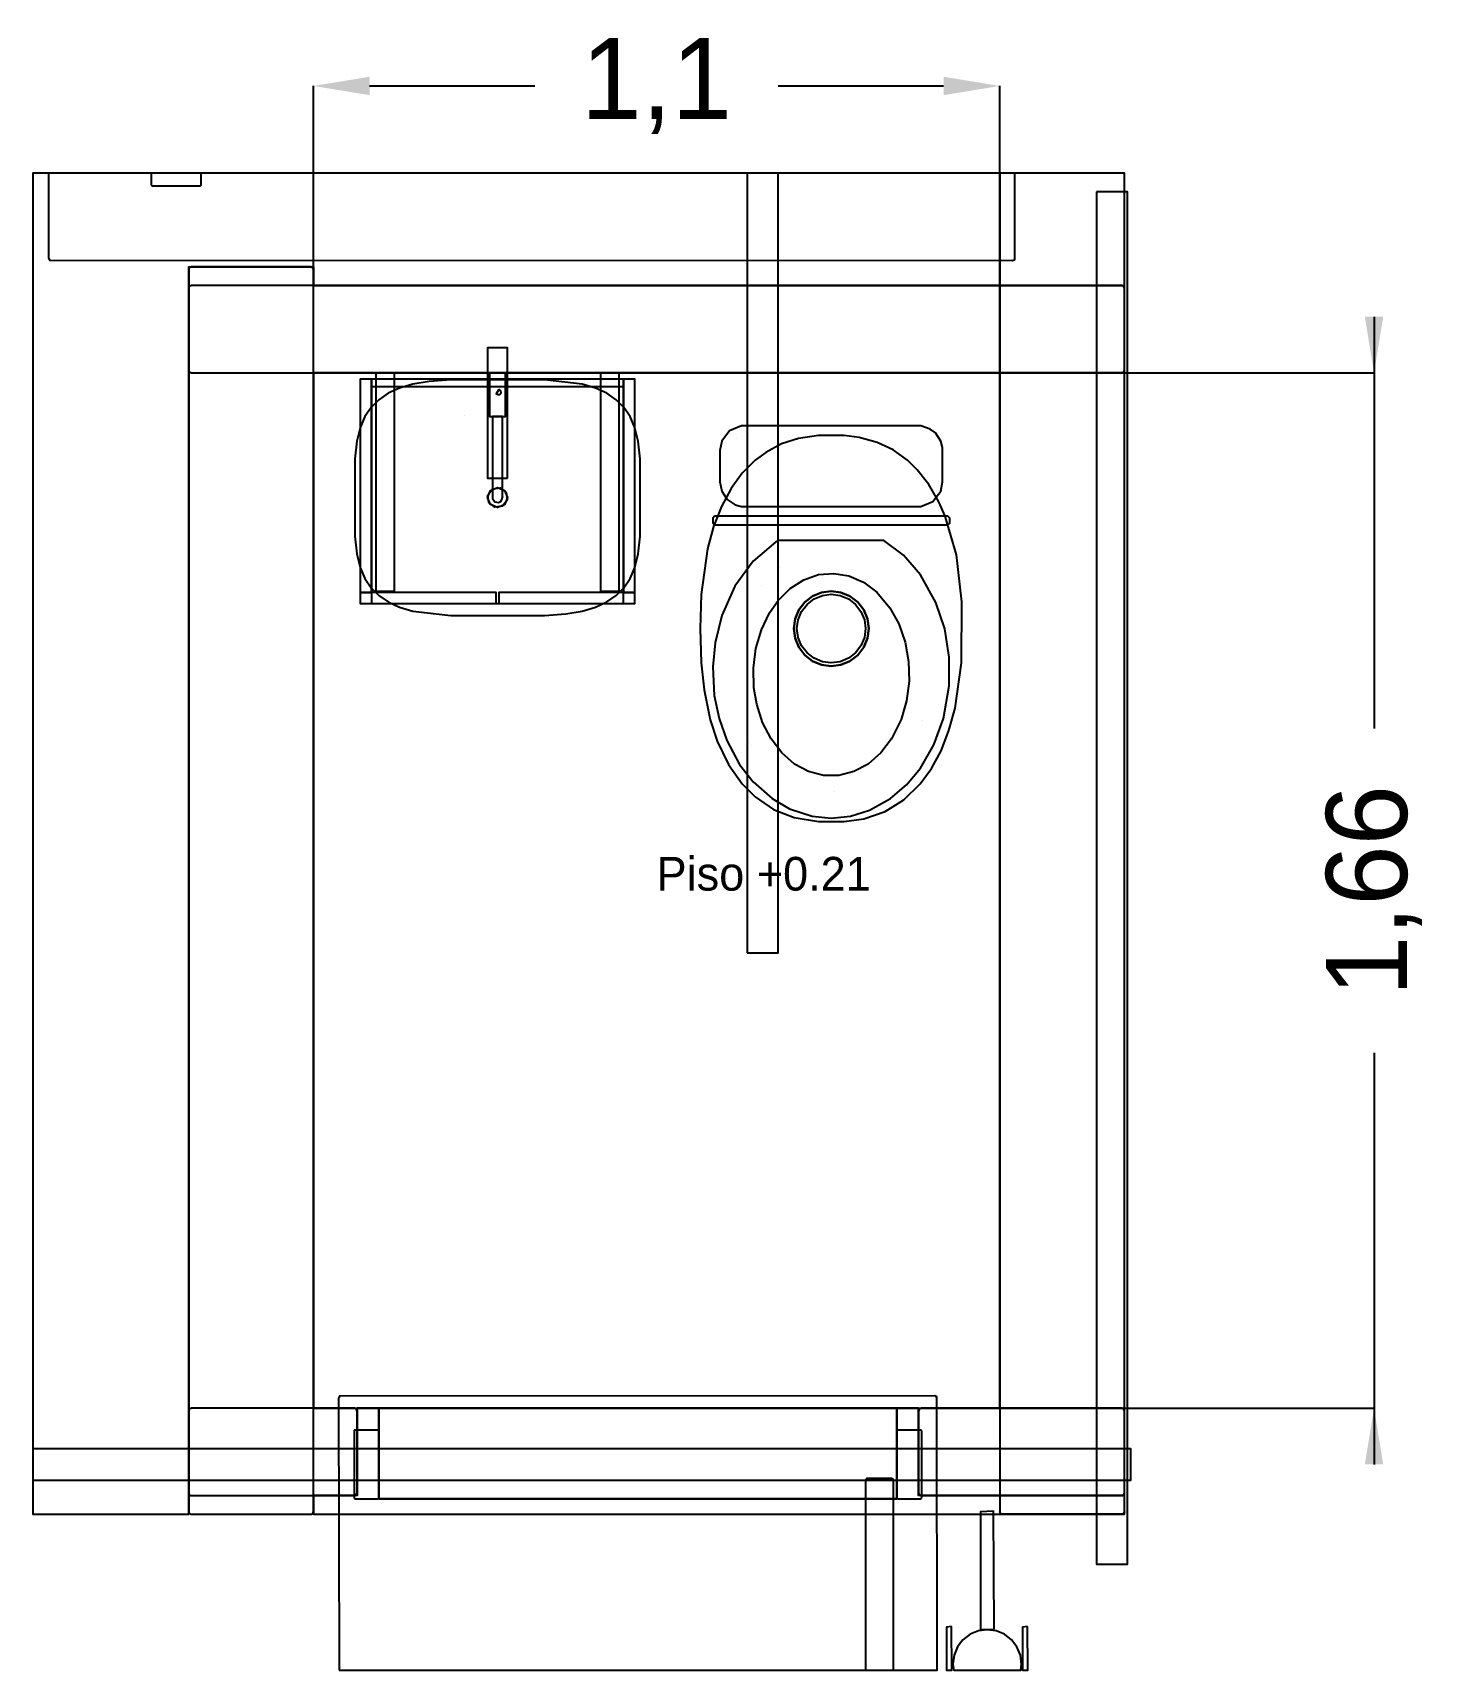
# Model space of a CAD drawing. Header units: metres. Extents: x 738 to 942, y -12 to 4.
# Drawn here: x 900.25 to 902.485, y -12.25 to -9.625 of the extents above; entities that cross this region are included whole.
import ezdxf

# ---------------------------------------------------------------- set-up
doc = ezdxf.new("R2010")
doc.units = ezdxf.units.M
for name, color, linetype in [('CORTE', 7, 'Continuous'), ('COTAS', 4, 'Continuous'), ('TEXTOS', 7, 'Continuous'), ('VISTA', 8, 'Continuous')]:
    doc.layers.add(name, color=color, linetype=linetype)
doc.dimstyles.get("Standard").update_dxf_attribs({"dimtxt": 2.5, "dimasz": 2.5, "dimexe": 1.25, "dimexo": 0.625, "dimtad": 1, "dimcen": 2.5, "dimazin": 3, "dimtfac": 1, "dimtmove": 0, "dimatfit": 3})

# ---------------------------------------------------------------- blocks, each defined once
blk = doc.blocks.new('_CLOSEDFILLED')
at = {"color": 0, "linetype": 'BYBLOCK'}
blk.add_solid([(-1, 0.164), (0, 0), (-1, -0.164)], dxfattribs=at)
blk = doc.blocks.new('*D8')
for p, q in [((900.7, -10.17), (900.7, -9.71)), ((900.79, -9.71), (901.055, -9.71)), ((901.445, -9.71), (901.71, -9.71)), ((901.8, -10.17), (901.8, -9.71))]:
    blk.add_line(p, q)
at = {"layer": 'Defpoints'}
for p in [(900.7, -9.71), (900.7, -10.17), (901.8, -10.17)]:
    blk.add_point(p, dxfattribs=at)
at = {"layer": 'COTAS', "xscale": 0.09, "yscale": 0.09, "rotation": 180}
blk.add_blockref('_CLOSEDFILLED', (900.7, -9.71), dxfattribs=at)
at = {"layer": 'COTAS', "xscale": 0.09, "yscale": 0.09}
blk.add_blockref('_CLOSEDFILLED', (901.8, -9.71), dxfattribs=at)
at = {"layer": 'COTAS', "insert": (901.25, -9.71), "char_height": 0.13, "attachment_point": 5}
blk.add_mtext('1,1', dxfattribs=at)
blk = doc.blocks.new('*D9')
for p, q in [((902.4, -10.08), (902.4, -10.74)), ((901.8, -10.17), (902.4, -10.17)), ((902.4, -11.26), (902.4, -11.92)), ((901.8, -11.83), (902.4, -11.83))]:
    blk.add_line(p, q)
at = {"layer": 'Defpoints'}
for p in [(901.8, -10.17), (902.4, -10.17), (901.8, -11.83)]:
    blk.add_point(p, dxfattribs=at)
at = {"layer": 'COTAS', "xscale": 0.09, "yscale": 0.09}
for p, rotation in [((902.4, -10.17), 270), ((902.4, -11.83), 90)]:
    blk.add_blockref('_CLOSEDFILLED', p, dxfattribs=dict(at, rotation=rotation))
at = {"layer": 'COTAS', "insert": (902.4, -11), "char_height": 0.13, "attachment_point": 5, "rotation": 90}
blk.add_mtext('1,66', dxfattribs=at)

msp = doc.modelspace()

# ---------------------------------------------------------------- linework, layer by layer
at = {"layer": 'CORTE'}
for p, q in [((901.8, -9.85), (901.8, -11.9955)), ((902, -11.9955), (902, -9.85)), ((901.8005, -11.9971), (901.8, -11.9955)), ((901.8005, -11.9971), (901.8008, -11.9981)), ((901.9992, -11.9981), (901.9995, -11.9971)), ((902, -11.9955), (901.9995, -11.9971)), ((901.8011, -11.9985), (901.8008, -11.9981)), ((901.8011, -11.9985), (901.8013, -11.9987)), ((901.8017, -11.999), (901.8013, -11.9987)), ((901.8019, -11.9992), (901.8017, -11.999)), ((901.8035, -11.9997), (901.8019, -11.9992)), ((901.8045, -12), (901.8035, -11.9997)), ((901.9192, -12), (901.8045, -12)), ((901.9955, -12), (901.9192, -12)), ((901.9971, -11.9995), (901.9955, -12)), ((901.9981, -11.9992), (901.9971, -11.9995)), ((901.9985, -11.9989), (901.9981, -11.9992)), ((901.9987, -11.9987), (901.9985, -11.9989)), ((901.9987, -11.9987), (901.9989, -11.9985)), ((901.9992, -11.9981), (901.9989, -11.9985))]:
    msp.add_line(p, q, dxfattribs=at)
for points in [[(900.5011, -10.0016), (900.5008, -10.0019), (900.5004, -10.0033), (900.5, -10.0045), (900.5, -11.0768), (900.5, -11.9955), (900.5004, -11.9969), (900.5008, -11.9981), (900.5011, -11.9984), (900.5013, -11.9987), (900.5016, -11.9989), (900.5019, -11.9992), (900.5033, -11.9996), (900.5045, -12), (900.6074, -12), (900.6955, -12), (900.6969, -11.9996), (900.6981, -11.9992), (900.6984, -11.9989), (900.6987, -11.9987), (900.6989, -11.9984), (900.6992, -11.9981), (900.6996, -11.9969), (900.7, -11.9955), (900.7, -11.0768), (900.7, -10.0045), (900.6996, -10.0033), (900.6992, -10.0019), (900.6989, -10.0016), (900.6987, -10.0013), (900.6984, -10.0011), (900.6981, -10.0008), (900.6969, -10.0004), (900.6955, -10), (900.6074, -10), (900.5045, -10), (900.5033, -10.0004), (900.5019, -10.0008), (900.5016, -10.0011), (900.5013, -10.0013), (900.5011, -10.0016)], [(900.5011, -11.8316), (900.5008, -11.8319), (900.5004, -11.8333), (900.5, -11.8345), (900.5, -11.9051), (900.5, -11.9655), (900.5004, -11.9669), (900.5008, -11.9681), (900.5011, -11.9684), (900.5013, -11.9687), (900.5016, -11.9689), (900.5019, -11.9692), (900.5033, -11.9696), (900.5045, -11.97), (900.6451, -11.97), (900.7655, -11.97), (900.7669, -11.9696), (900.7681, -11.9692), (900.7684, -11.9689), (900.7687, -11.9687), (900.7689, -11.9684), (900.7692, -11.9681), (900.7696, -11.9669), (900.77, -11.9655), (900.77, -11.9051), (900.77, -11.8345), (900.7696, -11.8333), (900.7692, -11.8319), (900.7689, -11.8316), (900.7687, -11.8313), (900.7684, -11.8311), (900.7681, -11.8308), (900.7669, -11.8304), (900.7655, -11.83), (900.6451, -11.83), (900.5045, -11.83), (900.5033, -11.8304), (900.5019, -11.8308), (900.5016, -11.8311), (900.5013, -11.8313), (900.5011, -11.8316)], [(901.6711, -11.8316), (901.6708, -11.8319), (901.6704, -11.8333), (901.67, -11.8345), (901.67, -11.9051), (901.67, -11.9655), (901.6704, -11.9669), (901.6708, -11.9681), (901.6711, -11.9684), (901.6713, -11.9687), (901.6716, -11.9689), (901.6719, -11.9692), (901.6733, -11.9696), (901.6745, -11.97), (901.8474, -11.97), (901.9955, -11.97), (901.9969, -11.9696), (901.9981, -11.9692), (901.9984, -11.9689), (901.9987, -11.9687), (901.9989, -11.9684), (901.9992, -11.9681), (901.9996, -11.9669), (902, -11.9655), (902, -11.9051), (902, -11.8345), (901.9996, -11.8333), (901.9992, -11.8319), (901.9989, -11.8316), (901.9987, -11.8313), (901.9984, -11.8311), (901.9981, -11.8308), (901.9969, -11.8304), (901.9955, -11.83), (901.8474, -11.83), (901.6745, -11.83), (901.6733, -11.8304), (901.6719, -11.8308), (901.6716, -11.8311), (901.6713, -11.8313), (901.6711, -11.8316)]]:
    msp.add_lwpolyline(points, close=True, dxfattribs=at)
at = {"layer": 'VISTA'}
for points in [[(900.5, -12), (900.5, -10), (900.7, -10), (900.7, -10.03), (902, -10.03), (902, -9.85), (900.25, -9.85), (900.25, -12), (900.5, -12)], [(900.275, -9.9855), (900.2769, -9.9892), (901.8205, -9.99), (901.8242, -9.9881), (901.8243, -9.85), (900.275, -9.85), (900.275, -9.9855)], [(900.44, -9.8683), (900.4403, -9.8691), (900.4403, -9.8693), (900.4405, -9.8695), (900.4405, -9.8695), (900.4407, -9.8697), (900.4407, -9.8697), (900.4415, -9.8699), (900.4417, -9.87), (900.5036, -9.87), (900.5183, -9.87), (900.5191, -9.8697), (900.5193, -9.8697), (900.5195, -9.8695), (900.5195, -9.8695), (900.5195, -9.8695), (900.5197, -9.8693), (900.5197, -9.8691), (900.52, -9.8683), (900.52, -9.85), (900.44, -9.85), (900.44, -9.8683)], [(901.395, -11.1), (901.445, -11.1), (901.445, -9.85), (901.395, -9.85), (901.395, -11.1)], [(901.955, -9.88), (901.955, -12.08), (902.005, -12.08), (902.005, -9.88), (901.955, -9.88)], [(900.5011, -10.0316), (900.5008, -10.0319), (900.5004, -10.0333), (900.5, -10.0345), (900.5, -10.1051), (900.5, -10.1655), (900.5004, -10.1669), (900.5008, -10.1681), (900.5011, -10.1684), (900.5013, -10.1687), (900.5016, -10.1689), (900.5019, -10.1692), (900.5033, -10.1696), (900.5045, -10.17), (901.3075, -10.17), (901.9955, -10.17), (901.9969, -10.1696), (901.9981, -10.1692), (901.9984, -10.1689), (901.9987, -10.1687), (901.9989, -10.1684), (901.9992, -10.1681), (901.9996, -10.1669), (902, -10.1655), (902, -10.1051), (902, -10.0345), (901.9996, -10.0333), (901.9992, -10.0319), (901.9989, -10.0316), (901.9987, -10.0313), (901.9984, -10.0311), (901.9981, -10.0308), (901.9969, -10.0304), (901.9955, -10.03), (901.3075, -10.03), (900.5045, -10.03), (900.5033, -10.0304), (900.5019, -10.0308), (900.5016, -10.0311), (900.5013, -10.0313), (900.5011, -10.0316)], [(901.011, -10.339), (901.011, -10.13), (900.979, -10.13), (900.979, -10.339), (901.011, -10.339)], [(900.7, -11.83), (901.8, -11.83), (901.8, -10.17), (900.7, -10.17), (900.7, -11.83)], [(900.7, -11.83), (901.8, -11.83), (901.8, -10.17), (900.7, -10.17), (900.7, -11.83)], [(900.7, -11.83), (901.8, -11.83), (901.8, -10.17), (900.7, -10.17), (900.7, -11.83)], [(900.7748, -10.258), (900.7693, -10.2797), (900.7661, -10.308), (900.7661, -10.432), (900.7693, -10.4603), (900.7748, -10.482), (900.7825, -10.4998), (900.7925, -10.5146), (900.8049, -10.527), (900.8199, -10.5373), (900.8379, -10.5455), (900.8594, -10.5519), (900.9199, -10.5591), (901.0701, -10.5591), (901.1044, -10.5564), (901.1306, -10.5519), (901.1521, -10.5455), (901.1701, -10.5373), (901.1851, -10.527), (901.1975, -10.5146), (901.2075, -10.4998), (901.2152, -10.482), (901.2207, -10.4603), (901.2239, -10.432), (901.2239, -10.308), (901.2207, -10.2797), (901.2152, -10.258), (901.2075, -10.2402), (901.1975, -10.2254), (901.1851, -10.213), (901.1701, -10.2027), (901.1521, -10.1945), (901.1306, -10.1881), (901.0701, -10.1809), (900.9199, -10.1809), (900.8856, -10.1836), (900.8594, -10.1881), (900.8379, -10.1945), (900.8199, -10.2027), (900.8049, -10.213), (900.7925, -10.2254), (900.7825, -10.2402), (900.7748, -10.258)], [(900.775, -10.522), (900.793, -10.522), (900.793, -10.18), (900.775, -10.18), (900.775, -10.522)], [(900.775, -10.18), (900.775, -10.54), (901.215, -10.54), (901.215, -10.18), (900.775, -10.18)], [(900.793, -10.54), (901.197, -10.54), (901.197, -10.18), (900.793, -10.18), (900.793, -10.54)], [(901.197, -10.192), (901.197, -10.18), (900.793, -10.18), (900.793, -10.192), (901.197, -10.192)], [(900.8, -10.52), (900.83, -10.52), (900.83, -10.17), (900.8, -10.17), (900.8, -10.52)], [(901.008, -10.17), (900.982, -10.17), (900.982, -10.24), (901.008, -10.24), (901.008, -10.17)], [(901.16, -10.52), (901.19, -10.52), (901.19, -10.17), (901.16, -10.17), (901.16, -10.52)], [(901.197, -10.522), (901.215, -10.522), (901.215, -10.18), (901.197, -10.18), (901.197, -10.522)], [(901.8, -11.83), (902, -11.83), (902, -10.17), (901.8, -10.17), (901.8, -11.83)], [(900.997, -10.1965), (900.993, -10.2035), (900.9945, -10.2041), (900.9959, -10.2045), (900.9973, -10.2046), (900.9986, -10.2044), (900.9996, -10.2038), (901.0003, -10.203), (901.0006, -10.202), (901.0006, -10.2009), (901.0001, -10.1997), (900.9994, -10.1985), (900.9983, -10.1974), (900.997, -10.1965)], [(900.9426, -10.238), (900.9426, -10.238), (900.9426, -10.238), (900.9426, -10.238)], [(900.9872, -10.3716), (900.9906, -10.3767), (900.9966, -10.3778), (901.0007, -10.3757), (901.003, -10.37), (901.003, -10.24), (900.987, -10.24), (900.9872, -10.3716)], [(901.3545, -10.3599), (901.3632, -10.3729), (901.3762, -10.3816), (901.3863, -10.3843), (901.6737, -10.3843), (901.6928, -10.3763), (901.7055, -10.3599), (901.7085, -10.3446), (901.7082, -10.2894), (901.7055, -10.2793), (901.6968, -10.2663), (901.6885, -10.26), (901.6737, -10.2549), (901.3863, -10.2549), (901.3671, -10.2629), (901.3545, -10.2793), (901.3515, -10.2946), (901.3515, -10.3446), (901.3545, -10.3599)], [(901.32, -10.58), (901.3215, -10.6349), (901.3261, -10.6783), (901.336, -10.7261), (901.3472, -10.7602), (901.3652, -10.7976), (901.3874, -10.8291), (901.408, -10.8498), (901.4372, -10.8698), (901.4704, -10.8831), (901.5093, -10.8894), (901.5507, -10.8894), (901.5824, -10.8849), (901.6165, -10.873), (901.6465, -10.8543), (901.6726, -10.8291), (901.6907, -10.8044), (901.7061, -10.7758), (901.7187, -10.7436), (901.7285, -10.7077), (901.7385, -10.6349), (901.7391, -10.5369), (901.7305, -10.4619), (901.7128, -10.3998), (901.7025, -10.3767), (901.6864, -10.3491), (901.6677, -10.3254), (901.652, -10.3102), (901.629, -10.2936), (901.6034, -10.2814), (901.5749, -10.2735), (901.5507, -10.2706), (901.5093, -10.2706), (901.4777, -10.2751), (901.45, -10.284), (901.425, -10.2974), (901.408, -10.3102), (901.3874, -10.3309), (901.3693, -10.3556), (901.3539, -10.3842), (901.3413, -10.4164), (901.3315, -10.4523), (901.3215, -10.5251), (901.32, -10.58)], [(901.3774, -10.2749), (901.3774, -10.2749), (901.3774, -10.2749), (901.3774, -10.2749)], [(901.7002, -10.2749), (901.7002, -10.2749), (901.7002, -10.2749), (901.7002, -10.2749)], [(901.0024, -10.2963), (901.0024, -10.2963), (901.0024, -10.2963), (901.0024, -10.2963)], [(900.979, -10.37), (900.9837, -10.3587), (900.995, -10.354), (901.0063, -10.3587), (901.011, -10.37), (901.0063, -10.3813), (900.995, -10.386), (900.9835, -10.381), (900.979, -10.37)], [(900.9795, -10.3659), (900.987, -10.3561), (900.9991, -10.3545), (901.0089, -10.362), (901.0105, -10.3741), (901.003, -10.3839), (900.9909, -10.3855), (900.9811, -10.378), (900.9795, -10.3659)], [(901.0029, -10.369), (901.0029, -10.3687), (901.0029, -10.3687), (901.0029, -10.369)], [(901.3597, -10.3643), (901.3597, -10.3643), (901.3597, -10.3643), (901.3597, -10.3643)], [(901.3653, -10.3663), (901.3653, -10.3663), (901.3653, -10.3663), (901.3653, -10.3663)], [(901.3666, -10.3674), (901.3666, -10.3674), (901.3666, -10.3674), (901.3666, -10.3674)], [(901.6882, -10.3587), (901.6882, -10.3587), (901.6882, -10.3587), (901.6882, -10.3587)], [(901.7003, -10.3643), (901.7003, -10.3643), (901.7003, -10.3643), (901.7003, -10.3643)], [(901.343, -10.3998), (901.34, -10.4028), (901.34, -10.4108), (901.343, -10.4138), (901.717, -10.4138), (901.72, -10.4108), (901.72, -10.4028), (901.717, -10.3998), (901.343, -10.3998)], [(901.3401, -10.6411), (901.3425, -10.6871), (901.3501, -10.7243), (901.3624, -10.7596), (901.3831, -10.7979), (901.4047, -10.8255), (901.435, -10.8523), (901.4631, -10.8687), (901.4991, -10.8807), (901.53, -10.8838), (901.5609, -10.8807), (901.5911, -10.8713), (901.625, -10.8523), (901.6505, -10.8305), (901.6729, -10.8037), (901.6945, -10.7663), (901.7099, -10.7243), (901.7191, -10.6718), (901.7191, -10.6258), (901.7118, -10.5806), (901.6976, -10.538), (901.6729, -10.4939), (901.6457, -10.4624), (901.614, -10.4388), (901.446, -10.4388), (901.4404, -10.4415), (901.4047, -10.4721), (901.3756, -10.5119), (901.3545, -10.5589), (901.3437, -10.603), (901.3401, -10.6411)], [(901.4937, -10.8093), (901.4711, -10.7971), (901.4507, -10.7794), (901.4334, -10.7569), (901.4198, -10.7304), (901.4104, -10.701), (901.4061, -10.675), (901.4053, -10.6432), (901.4093, -10.6117), (901.4179, -10.5819), (901.4308, -10.5549), (901.4446, -10.5352), (901.464, -10.5158), (901.486, -10.5017), (901.5096, -10.4935), (901.5341, -10.4914), (901.5584, -10.4955), (901.5816, -10.5058), (901.6028, -10.5217), (901.624, -10.5467), (901.6383, -10.5725), (901.6484, -10.6016), (901.6539, -10.6326), (901.6547, -10.6644), (901.6507, -10.6959), (901.6421, -10.7257), (901.6266, -10.7569), (901.6093, -10.7794), (901.5889, -10.7971), (901.5663, -10.8093), (901.5423, -10.8155), (901.5177, -10.8155), (901.4937, -10.8093)], [(901.4468, -10.4825), (901.4468, -10.4825), (901.4468, -10.4825), (901.4468, -10.4825)], [(900.775, -10.54), (900.993, -10.54), (900.993, -10.522), (900.775, -10.522), (900.775, -10.54)], [(900.997, -10.54), (901.215, -10.54), (901.215, -10.522), (900.997, -10.522), (900.997, -10.54)], [(901.4186, -10.5107), (901.4186, -10.5107), (901.4186, -10.5107), (901.4186, -10.5107)], [(901.5, -10.528), (901.5145, -10.522), (901.53, -10.52), (901.5455, -10.522), (901.56, -10.528), (901.5724, -10.5376), (901.582, -10.55), (901.588, -10.5645), (901.59, -10.58), (901.588, -10.5955), (901.582, -10.61), (901.5724, -10.6224), (901.56, -10.632), (901.5455, -10.638), (901.53, -10.64), (901.5145, -10.638), (901.5, -10.632), (901.4876, -10.6224), (901.478, -10.61), (901.472, -10.5955), (901.47, -10.58), (901.472, -10.5645), (901.478, -10.55), (901.4876, -10.5376), (901.5, -10.528)], [(901.5, -10.528), (901.5145, -10.522), (901.53, -10.52), (901.5455, -10.522), (901.56, -10.528), (901.5724, -10.5376), (901.582, -10.55), (901.588, -10.5645), (901.59, -10.58), (901.588, -10.5955), (901.582, -10.61), (901.5724, -10.6224), (901.56, -10.632), (901.5455, -10.638), (901.53, -10.64), (901.5145, -10.638), (901.5, -10.632), (901.4876, -10.6224), (901.478, -10.61), (901.472, -10.5955), (901.47, -10.58), (901.472, -10.5645), (901.478, -10.55), (901.4876, -10.5376), (901.5, -10.528)], [(901.5, -10.528), (901.5145, -10.522), (901.53, -10.52), (901.5455, -10.522), (901.56, -10.528), (901.5724, -10.5376), (901.582, -10.55), (901.588, -10.5645), (901.59, -10.58), (901.588, -10.5955), (901.582, -10.61), (901.5724, -10.6224), (901.56, -10.632), (901.5455, -10.638), (901.53, -10.64), (901.5145, -10.638), (901.5, -10.632), (901.4876, -10.6224), (901.478, -10.61), (901.472, -10.5955), (901.47, -10.58), (901.472, -10.5645), (901.478, -10.55), (901.4876, -10.5376), (901.5, -10.528)], [(901.5145, -10.638), (901.53, -10.64), (901.5455, -10.638), (901.56, -10.632), (901.5724, -10.6224), (901.582, -10.61), (901.588, -10.5955), (901.59, -10.58), (901.588, -10.5645), (901.582, -10.55), (901.5724, -10.5376), (901.56, -10.528), (901.5455, -10.522), (901.53, -10.52), (901.5145, -10.522), (901.5, -10.528), (901.4876, -10.5376), (901.478, -10.55), (901.472, -10.5645), (901.47, -10.58), (901.472, -10.5955), (901.478, -10.61), (901.4876, -10.6224), (901.5, -10.632), (901.5145, -10.638)], [(901.4824, -10.6075), (901.4769, -10.5942), (901.475, -10.58), (901.4769, -10.5658), (901.4824, -10.5525), (901.4911, -10.5411), (901.5025, -10.5324), (901.5158, -10.5269), (901.53, -10.525), (901.5442, -10.5269), (901.5575, -10.5324), (901.5689, -10.5411), (901.5776, -10.5525), (901.5831, -10.5658), (901.585, -10.58), (901.5831, -10.5942), (901.5776, -10.6075), (901.5689, -10.6189), (901.5575, -10.6276), (901.5442, -10.6331), (901.53, -10.635), (901.5158, -10.6331), (901.5025, -10.6276), (901.4911, -10.6189), (901.4824, -10.6075)], [(901.6758, -10.7274), (901.6758, -10.7274), (901.6758, -10.7274), (901.6758, -10.7274)], [(901.3984, -10.7621), (901.3984, -10.7621), (901.3984, -10.7621), (901.3984, -10.7621)], [(901.402, -10.7671), (901.402, -10.7671), (901.402, -10.7671), (901.402, -10.7671)], [(901.5423, -10.8157), (901.5423, -10.8157), (901.5423, -10.8157), (901.5423, -10.8157)], [(901.5349, -10.8412), (901.5349, -10.8412), (901.5349, -10.8412), (901.5349, -10.8412)], [(900.7411, -12.25), (901.6999, -12.25), (901.6993, -11.8117), (901.696, -11.81), (900.7417, -11.8107), (900.74, -11.814), (900.7411, -12.25)], [(900.7417, -11.8117), (900.7415, -11.8122), (900.7415, -11.8115), (900.7417, -11.8117)], [(901.6983, -11.8117), (901.6978, -11.8115), (901.6985, -11.8115), (901.6983, -11.8117)], [(900.77, -11.83), (900.77, -11.97), (900.7, -11.97), (900.7, -12), (902, -12), (902, -11.97), (901.67, -11.97), (901.67, -11.83), (901.635, -11.83), (901.635, -11.975), (900.805, -11.975), (900.805, -11.83), (900.77, -11.83)], [(900.805, -11.975), (901.635, -11.975), (901.635, -11.83), (900.805, -11.83), (900.805, -11.975)], [(900.805, -11.975), (901.635, -11.975), (901.635, -11.83), (900.805, -11.83), (900.805, -11.975)], [(900.805, -11.975), (901.635, -11.975), (901.635, -11.83), (900.805, -11.83), (900.805, -11.975)], [(900.805, -11.975), (901.635, -11.975), (901.635, -11.83), (900.805, -11.83), (900.805, -11.975)], [(900.7654, -11.8656), (900.7653, -11.8657), (900.7651, -11.8663), (900.765, -11.8667), (900.765, -11.9258), (900.765, -11.9733), (900.7652, -11.9738), (900.7653, -11.9743), (900.7654, -11.9744), (900.7655, -11.9745), (900.7656, -11.9746), (900.7657, -11.9747), (900.7663, -11.9749), (900.7667, -11.975), (900.787, -11.975), (900.8033, -11.975), (900.8038, -11.9748), (900.8043, -11.9747), (900.8044, -11.9746), (900.8045, -11.9745), (900.8046, -11.9744), (900.8047, -11.9743), (900.8048, -11.9738), (900.805, -11.9733), (900.805, -11.9258), (900.805, -11.8667), (900.8049, -11.8663), (900.8047, -11.8657), (900.8046, -11.8656), (900.8045, -11.8655), (900.8044, -11.8654), (900.8043, -11.8653), (900.8038, -11.8652), (900.8033, -11.865), (900.787, -11.865), (900.7667, -11.865), (900.7663, -11.8651), (900.7657, -11.8653), (900.7656, -11.8654), (900.7655, -11.8655), (900.7654, -11.8656)], [(901.6354, -11.8656), (901.6353, -11.8657), (901.6351, -11.8663), (901.635, -11.8667), (901.635, -11.9258), (901.635, -11.9733), (901.6352, -11.9738), (901.6353, -11.9743), (901.6354, -11.9744), (901.6355, -11.9745), (901.6356, -11.9746), (901.6357, -11.9747), (901.6363, -11.9749), (901.6367, -11.975), (901.657, -11.975), (901.6733, -11.975), (901.6738, -11.9748), (901.6743, -11.9747), (901.6744, -11.9746), (901.6745, -11.9745), (901.6746, -11.9744), (901.6747, -11.9743), (901.6748, -11.9738), (901.675, -11.9733), (901.675, -11.9258), (901.675, -11.8667), (901.6749, -11.8663), (901.6747, -11.8657), (901.6746, -11.8656), (901.6745, -11.8655), (901.6744, -11.8654), (901.6743, -11.8653), (901.6738, -11.8652), (901.6733, -11.865), (901.657, -11.865), (901.6367, -11.865), (901.6363, -11.8651), (901.6357, -11.8653), (901.6356, -11.8654), (901.6355, -11.8655), (901.6354, -11.8656)], [(900.25, -11.895), (900.25, -11.945), (902.01, -11.945), (902.01, -11.895), (900.25, -11.895)], [(901.63, -11.946), (901.6296, -11.9449), (901.6294, -11.944), (901.6291, -11.9437), (901.629, -11.9435), (901.6288, -11.9434), (901.6285, -11.9431), (901.6276, -11.9429), (901.6265, -11.9425), (901.6092, -11.9425), (901.5885, -11.9425), (901.5876, -11.9428), (901.5865, -11.9431), (901.5863, -11.9433), (901.586, -11.9435), (901.5859, -11.9437), (901.5856, -11.944), (901.5854, -11.9449), (901.585, -11.946), (901.585, -12.25), (901.63, -12.25), (901.63, -11.946)], [(901.791, -12.184), (901.79, -11.995), (901.769, -11.996), (901.7693, -12.1847), (901.791, -12.184)], [(901.7225, -12.18), (901.7145, -12.181), (901.7147, -12.25), (901.7231, -12.25), (901.7225, -12.18)], [(901.8445, -12.18), (901.8365, -12.181), (901.8367, -12.25), (901.8451, -12.25), (901.8445, -12.18)], [(901.835, -12.24), (901.8331, -12.2258), (901.8276, -12.2125), (901.8189, -12.2011), (901.8075, -12.1924), (901.7942, -12.1869), (901.78, -12.185), (901.7658, -12.1869), (901.7525, -12.1924), (901.7411, -12.2011), (901.7324, -12.2125), (901.7269, -12.2258), (901.725, -12.24), (901.7263, -12.25), (901.8337, -12.25), (901.835, -12.24)]]:
    msp.add_lwpolyline(points, close=True, dxfattribs=at)

# ---------------------------------------------------------------- texts
at = {"layer": 'TEXTOS'}
msp.add_text('Piso +0.21', height=0.054, dxfattribs=at).set_placement((901.25, -11))

# ---------------------------------------------------------------- dimensions: what is measured, and where the dimension line sits
at = {"layer": 'COTAS'}
dim = msp.add_linear_dim(base=(900.7, -9.71), p1=(900.7, -10.17), p2=(901.8, -10.17), dimstyle='Standard', override={"dimtxt": 0.13, "dimasz": 0.09}, dxfattribs=at)
dim.commit()
dim.dimension.update_dxf_attribs({"geometry": '*D8', "text_midpoint": (901.25, -9.71)})
dim = msp.add_linear_dim(base=(902.4, -10.17), p1=(901.8, -10.17), p2=(901.8, -11.83), angle=90, dimstyle='Standard', override={"dimtxt": 0.13, "dimasz": 0.09}, dxfattribs=at)
dim.commit()
dim.dimension.update_dxf_attribs({"geometry": '*D9', "text_midpoint": (902.4, -11)})

doc.saveas('drawing.dxf')
